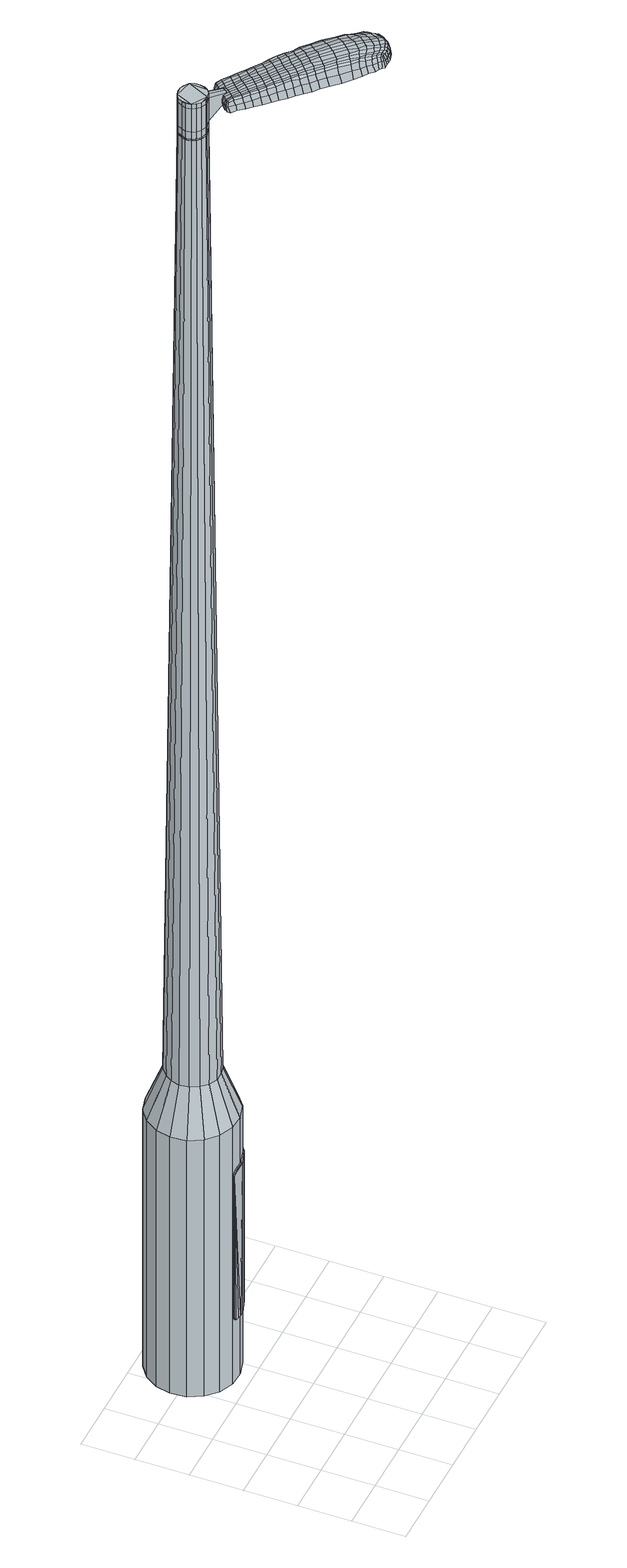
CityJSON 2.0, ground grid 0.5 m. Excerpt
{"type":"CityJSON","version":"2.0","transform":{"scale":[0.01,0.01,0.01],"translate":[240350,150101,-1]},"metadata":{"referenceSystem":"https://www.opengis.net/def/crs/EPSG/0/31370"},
"CityObjects":{
"object1":{"type":"GenericCityObject","attributes":{"cluster":935,"mean_distance_to_centroid":0.157,"new_centroid_x":240350.8,"new_centroid_y":150103.04,"mean_distance_to_camera":6.78,"H1":9.38,"H2":0.392,"Z_final":116.23,"cluster2":-1,"proj_x":240346.37,"proj_y":150107.65,"id_line":64297,"bearing_l":226.17,"distance":6.4,"orientation":"left","G_obj":316.17},"geometry":[{"type":"MultiSurface","lod":"2","boundaries":[[[0,1,2,3]],[[1,4,5,2]],[[4,6,7,5]],[[6,8,9,7]],[[8,10,11,9]],[[10,12,13,11]],[[12,14,15,13]],[[14,16,17,15]],[[16,18,19,17]],[[18,20,21,19]],[[20,22,23,21]],[[22,24,25,23]],[[24,26,27,25]],[[26,28,29,27]],[[28,30,31,29]],[[30,32,33,31]],[[32,34,35,33]],[[34,0,3,35]],[[36,37,38,39]],[[38,40,41,42]],[[41,43,42]],[[42,44,45,46]],[[45,47,46]],[[46,48,49,50]],[[49,51,50]],[[42,46,50,38]],[[50,52,39,38]],[[53,36,39]],[[2,5,7,35]],[[7,9,11,15]],[[11,13,15]],[[15,17,19,23]],[[19,21,23]],[[23,25,27,31]],[[27,29,31]],[[15,23,31,7]],[[31,33,35,7]],[[3,2,35]],[[1,0,54,55]],[[0,34,56,54]],[[34,32,57,56]],[[32,30,58,57]],[[30,28,59,58]],[[28,26,60,59]],[[26,24,61,60]],[[24,22,62,61]],[[22,20,63,62]],[[20,18,64,63]],[[18,16,65,64]],[[16,14,66,65]],[[14,12,67,66]],[[12,10,68,67]],[[10,8,69,68]],[[8,6,70,69]],[[6,4,71,70]],[[4,1,55,71]],[[55,54,72,73]],[[54,56,74,72]],[[56,57,75,74]],[[57,58,76,75]],[[58,59,77,76]],[[59,60,78,77]],[[60,61,79,78]],[[61,62,80,79]],[[62,63,81,80]],[[63,64,82,81]],[[64,65,83,82]],[[65,66,84,83]],[[66,67,85,84]],[[67,68,86,85]],[[68,69,87,86]],[[69,70,88,87]],[[70,71,89,88]],[[71,55,73,89]],[[90,91,92,73]],[[93,94,91,90]],[[75,95,94,93]],[[96,97,95,75]],[[98,99,97,96]],[[78,100,99,98]],[[101,102,100,78]],[[80,103,102,101]],[[104,105,103,80]],[[106,107,105,104]],[[83,108,107,106]],[[109,110,108,83]],[[111,112,110,109]],[[86,113,112,111]],[[114,115,113,86]],[[88,116,115,114]],[[89,117,116,88]],[[73,92,117,89]],[[118,119,120,121]],[[122,118,121,123]],[[124,122,123,125]],[[126,124,125,127]],[[128,126,127,129]],[[130,128,129,131]],[[132,130,131,133]],[[134,132,133,135]],[[136,134,135,137]],[[138,136,137,139]],[[140,138,139,141]],[[142,140,141,143]],[[144,142,143,145]],[[146,144,145,147]],[[148,146,147,149]],[[150,148,149,151]],[[72,90,73]],[[72,74,93,90]],[[74,75,93]],[[76,96,75]],[[76,77,98,96]],[[77,78,98]],[[79,101,78]],[[79,80,101]],[[81,104,80]],[[81,82,106,104]],[[82,83,106]],[[84,109,83]],[[84,85,111,109]],[[85,86,111]],[[87,114,86]],[[87,88,114]],[[152,92,91]],[[153,115,116]],[[153,113,115]],[[154,112,113]],[[154,155,110,112]],[[155,108,110]],[[156,107,108]],[[156,157,105,107]],[[157,103,105]],[[158,102,103]],[[158,100,102]],[[159,99,100]],[[159,160,97,99]],[[160,95,97]],[[161,94,95]],[[161,152,91,94]],[[39,52,150,162]],[[92,152,163,151]],[[53,39,162,119]],[[152,161,120,163]],[[36,53,119,118]],[[161,95,121,120]],[[37,36,118,122]],[[95,160,123,121]],[[38,37,122,124]],[[160,159,125,123]],[[40,38,124,126]],[[159,100,127,125]],[[41,40,126,128]],[[100,158,129,127]],[[43,41,128,130]],[[158,103,131,129]],[[42,43,130,132]],[[103,157,133,131]],[[44,42,132,134]],[[157,156,135,133]],[[45,44,134,136]],[[156,108,137,135]],[[47,45,136,138]],[[108,155,139,137]],[[46,47,138,140]],[[155,154,141,139]],[[48,46,140,142]],[[154,113,143,141]],[[49,48,142,144]],[[113,153,145,143]],[[51,49,144,146]],[[153,116,147,145]],[[50,51,146,148]],[[116,117,149,147]],[[52,50,148,150]],[[117,92,151,149]],[[150,151,164,165]],[[151,163,166,164]],[[163,120,167,166]],[[120,119,168,167]],[[119,162,169,168]],[[162,150,165,169]],[[170,171,172,173]],[[174,170,173,175]],[[170,174,176,177]],[[171,170,177,178]],[[179,180,181,182]],[[183,179,182,184]],[[179,183,185,186]],[[180,179,186,187]],[[188,189,190,191]],[[192,188,191,193]],[[188,192,194,195]],[[189,188,195,196]],[[197,198,199,200]],[[201,197,200,202]],[[197,201,203,204]],[[198,197,204,205]],[[206,207,208,209]],[[210,206,209,211]],[[206,210,212,213]],[[207,206,213,214]],[[215,216,217,218]],[[219,215,218,220]],[[215,219,221,222]],[[216,215,222,223]],[[224,225,226,227]],[[216,224,227,217]],[[224,216,223,228]],[[225,224,228,229]],[[230,231,232,233]],[[225,230,233,226]],[[230,225,229,234]],[[231,230,234,235]],[[236,174,175,237]],[[231,236,237,232]],[[236,231,235,238]],[[174,236,238,176]],[[239,240,241,242]],[[243,239,242,244]],[[239,243,245,246]],[[240,239,246,247]],[[248,249,250,251]],[[240,248,251,241]],[[248,240,247,252]],[[249,248,252,253]],[[254,255,256,257]],[[249,254,257,250]],[[254,249,253,258]],[[255,254,258,259]],[[260,261,262,263]],[[255,260,263,256]],[[260,255,259,264]],[[261,260,264,265]],[[266,171,178,267]],[[261,266,267,262]],[[266,261,265,268]],[[171,266,268,172]],[[269,270,271,272]],[[273,269,272,274]],[[269,273,275,276]],[[270,269,276,277]],[[278,279,280,281]],[[270,278,281,271]],[[278,270,277,282]],[[279,278,282,283]],[[284,285,286,287]],[[279,284,287,280]],[[284,279,283,288]],[[285,284,288,289]],[[290,183,184,291]],[[285,290,291,286]],[[290,285,289,292]],[[183,290,292,185]],[[293,294,295,296]],[[297,293,296,298]],[[293,297,299,300]],[[294,293,300,301]],[[302,303,304,305]],[[294,302,305,295]],[[302,294,301,306]],[[303,302,306,307]],[[308,309,310,311]],[[303,308,311,304]],[[308,303,307,312]],[[309,308,312,313]],[[314,315,316,317]],[[309,314,317,310]],[[314,309,313,318]],[[315,314,318,319]],[[320,180,187,321]],[[315,320,321,316]],[[320,315,319,322]],[[180,320,322,181]],[[323,209,208,324]],[[325,323,324,326]],[[323,325,327,328]],[[209,323,328,211]],[[329,325,326,330]],[[331,329,330,332]],[[329,331,333,334]],[[325,329,334,327]],[[335,331,332,336]],[[337,335,336,338]],[[335,337,339,340]],[[331,335,340,333]],[[341,337,338,342]],[[343,341,342,344]],[[341,343,345,346]],[[337,341,346,339]],[[347,343,344,348]],[[198,347,348,199]],[[347,198,205,349]],[[343,347,349,345]],[[350,351,196,195]],[[352,350,195,194]],[[350,352,353,354]],[[351,350,354,355]],[[356,357,355,354]],[[358,356,354,353]],[[356,358,359,360]],[[357,356,360,361]],[[362,363,361,360]],[[364,362,360,359]],[[362,364,365,366]],[[363,362,366,367]],[[368,369,367,366]],[[370,368,366,365]],[[368,370,203,201]],[[369,368,201,202]],[[371,372,373,374]],[[273,371,374,275]],[[371,273,274,375]],[[372,371,375,376]],[[377,192,193,378]],[[372,377,378,373]],[[377,372,376,379]],[[192,377,379,194]],[[380,381,382,383]],[[219,380,383,221]],[[380,219,220,384]],[[381,380,384,385]],[[386,387,388,389]],[[381,386,389,382]],[[386,381,385,390]],[[387,386,390,391]],[[392,189,196,393]],[[387,392,393,388]],[[392,387,391,394]],[[189,392,394,190]],[[395,396,397,398]],[[177,395,398,178]],[[395,177,176,399]],[[396,395,399,400]],[[401,402,403,404]],[[396,401,404,397]],[[401,396,400,405]],[[402,401,405,406]],[[407,200,199,408]],[[402,407,408,403]],[[407,402,406,409]],[[200,407,409,202]],[[410,411,412,413]],[[182,410,413,184]],[[410,182,181,414]],[[411,410,414,415]],[[416,204,203,417]],[[411,416,417,412]],[[416,411,415,418]],[[204,416,418,205]],[[419,420,421,422]],[[297,419,422,299]],[[419,297,298,423]],[[420,419,423,424]],[[425,210,211,426]],[[420,425,426,421]],[[425,420,424,427]],[[210,425,427,212]],[[428,429,430,431]],[[243,428,431,245]],[[428,243,244,432]],[[429,428,432,433]],[[434,435,436,437]],[[429,434,437,430]],[[434,429,433,438]],[[435,434,438,439]],[[440,207,214,441]],[[435,440,441,436]],[[440,435,439,442]],[[207,440,442,208]],[[443,444,433,432]],[[242,443,432,244]],[[443,242,241,445]],[[444,443,445,446]],[[447,448,439,438]],[[444,447,438,433]],[[447,444,446,449]],[[448,447,449,450]],[[451,324,208,442]],[[448,451,442,439]],[[451,448,450,452]],[[324,451,452,326]],[[453,454,455,456]],[[300,453,456,301]],[[453,300,299,422]],[[454,453,422,421]],[[457,328,327,458]],[[454,457,458,455]],[[457,454,421,426]],[[328,457,426,211]],[[459,460,446,445]],[[251,459,445,241]],[[459,251,250,461]],[[460,459,461,462]],[[463,464,450,449]],[[460,463,449,446]],[[463,460,462,465]],[[464,463,465,466]],[[467,330,326,452]],[[464,467,452,450]],[[467,464,466,468]],[[330,467,468,332]],[[469,470,471,472]],[[306,469,472,307]],[[469,306,301,456]],[[470,469,456,455]],[[473,334,333,474]],[[470,473,474,471]],[[473,470,455,458]],[[334,473,458,327]],[[475,476,462,461]],[[257,475,461,250]],[[475,257,256,477]],[[476,475,477,478]],[[479,480,466,465]],[[476,479,465,462]],[[479,476,478,481]],[[480,479,481,482]],[[483,336,332,468]],[[480,483,468,466]],[[483,480,482,484]],[[336,483,484,338]],[[485,486,487,488]],[[312,485,488,313]],[[485,312,307,472]],[[486,485,472,471]],[[489,340,339,490]],[[486,489,490,487]],[[489,486,471,474]],[[340,489,474,333]],[[491,492,478,477]],[[263,491,477,256]],[[491,263,262,493]],[[492,491,493,494]],[[495,496,482,481]],[[492,495,481,478]],[[495,492,494,497]],[[496,495,497,498]],[[499,342,338,484]],[[496,499,484,482]],[[499,496,498,500]],[[342,499,500,344]],[[501,502,503,504]],[[318,501,504,319]],[[501,318,313,488]],[[502,501,488,487]],[[505,346,345,506]],[[502,505,506,503]],[[505,502,487,490]],[[346,505,490,339]],[[507,508,494,493]],[[267,507,493,262]],[[507,267,178,398]],[[508,507,398,397]],[[509,510,498,497]],[[508,509,497,494]],[[509,508,397,404]],[[510,509,404,403]],[[511,348,344,500]],[[510,511,500,498]],[[511,510,403,408]],[[348,511,408,199]],[[512,513,415,414]],[[322,512,414,181]],[[512,322,319,504]],[[513,512,504,503]],[[514,349,205,418]],[[513,514,418,415]],[[514,513,503,506]],[[349,514,506,345]],[[515,516,376,375]],[[272,515,375,274]],[[515,272,271,517]],[[516,515,517,518]],[[519,352,194,379]],[[516,519,379,376]],[[519,516,518,520]],[[352,519,520,353]],[[521,522,523,524]],[[222,521,524,223]],[[521,222,221,383]],[[522,521,383,382]],[[525,526,527,528]],[[522,525,528,523]],[[525,522,382,389]],[[526,525,389,388]],[[529,351,355,530]],[[526,529,530,527]],[[529,526,388,393]],[[351,529,393,196]],[[531,532,518,517]],[[281,531,517,271]],[[531,281,280,533]],[[532,531,533,534]],[[535,358,353,520]],[[532,535,520,518]],[[535,532,534,536]],[[358,535,536,359]],[[537,538,539,540]],[[228,537,540,229]],[[537,228,223,524]],[[538,537,524,523]],[[541,542,543,544]],[[538,541,544,539]],[[541,538,523,528]],[[542,541,528,527]],[[545,357,361,546]],[[542,545,546,543]],[[545,542,527,530]],[[357,545,530,355]],[[547,548,534,533]],[[287,547,533,280]],[[547,287,286,549]],[[548,547,549,550]],[[551,364,359,536]],[[548,551,536,534]],[[551,548,550,552]],[[364,551,552,365]],[[553,554,555,556]],[[234,553,556,235]],[[553,234,229,540]],[[554,553,540,539]],[[557,558,559,560]],[[554,557,560,555]],[[557,554,539,544]],[[558,557,544,543]],[[561,363,367,562]],[[558,561,562,559]],[[561,558,543,546]],[[363,561,546,361]],[[563,564,550,549]],[[291,563,549,286]],[[563,291,184,413]],[[564,563,413,412]],[[565,370,365,552]],[[564,565,552,550]],[[565,564,412,417]],[[370,565,417,203]],[[566,567,400,399]],[[238,566,399,176]],[[566,238,235,556]],[[567,566,556,555]],[[568,569,406,405]],[[567,568,405,400]],[[568,567,555,560]],[[569,568,560,559]],[[570,369,202,409]],[[569,570,409,406]],[[570,569,559,562]],[[369,570,562,367]],[[571,572,573,574]],[[574,573,575,576]],[[577,575,573,578]],[[578,573,572,579]],[[580,581,582,583]],[[583,582,584,585]],[[586,584,582,587]],[[587,582,581,588]],[[589,590,591,592]],[[592,591,593,594]],[[595,593,591,596]],[[596,591,590,597]],[[598,599,600,601]],[[601,600,602,603]],[[604,602,600,605]],[[605,600,599,606]],[[607,608,609,610]],[[610,609,611,612]],[[613,611,609,614]],[[614,609,608,615]],[[616,617,618,619]],[[619,618,620,621]],[[622,620,618,623]],[[623,618,617,624]],[[625,626,627,628]],[[628,627,617,616]],[[624,617,627,629]],[[629,627,626,630]],[[631,632,633,634]],[[634,633,626,625]],[[630,626,633,635]],[[635,633,632,636]],[[576,575,637,638]],[[638,637,632,631]],[[636,632,637,639]],[[639,637,575,577]],[[640,641,642,643]],[[643,642,644,645]],[[646,644,642,647]],[[647,642,641,648]],[[649,650,651,652]],[[652,651,641,640]],[[648,641,651,653]],[[653,651,650,654]],[[655,656,657,658]],[[658,657,650,649]],[[654,650,657,659]],[[659,657,656,660]],[[661,662,663,664]],[[664,663,656,655]],[[660,656,663,665]],[[665,663,662,666]],[[579,572,667,668]],[[668,667,662,661]],[[666,662,667,669]],[[669,667,572,571]],[[670,671,672,673]],[[673,672,674,675]],[[676,674,672,677]],[[677,672,671,678]],[[679,680,681,682]],[[682,681,671,670]],[[678,671,681,683]],[[683,681,680,684]],[[685,686,687,688]],[[688,687,680,679]],[[684,680,687,689]],[[689,687,686,690]],[[585,584,691,692]],[[692,691,686,685]],[[690,686,691,693]],[[693,691,584,586]],[[694,695,696,697]],[[697,696,698,699]],[[700,698,696,701]],[[701,696,695,702]],[[703,704,705,706]],[[706,705,695,694]],[[702,695,705,707]],[[707,705,704,708]],[[709,710,711,712]],[[712,711,704,703]],[[708,704,711,713]],[[713,711,710,714]],[[715,716,717,718]],[[718,717,710,709]],[[714,710,717,719]],[[719,717,716,720]],[[588,581,721,722]],[[722,721,716,715]],[[720,716,721,723]],[[723,721,581,580]],[[607,610,724,725]],[[725,724,726,727]],[[728,726,724,729]],[[729,724,610,612]],[[727,726,730,731]],[[731,730,732,733]],[[734,732,730,735]],[[735,730,726,728]],[[733,732,736,737]],[[737,736,738,739]],[[740,738,736,741]],[[741,736,732,734]],[[739,738,742,743]],[[743,742,744,745]],[[746,744,742,747]],[[747,742,738,740]],[[745,744,748,749]],[[749,748,599,598]],[[606,599,748,750]],[[750,748,744,746]],[[597,751,752,596]],[[596,752,753,595]],[[754,753,752,755]],[[755,752,751,756]],[[756,757,758,755]],[[755,758,759,754]],[[760,759,758,761]],[[761,758,757,762]],[[762,763,764,761]],[[761,764,765,760]],[[766,765,764,767]],[[767,764,763,768]],[[768,769,770,767]],[[767,770,771,766]],[[604,771,770,602]],[[602,770,769,603]],[[772,773,774,775]],[[775,774,674,676]],[[675,674,774,776]],[[776,774,773,777]],[[594,593,778,779]],[[779,778,773,772]],[[777,773,778,780]],[[780,778,593,595]],[[781,782,783,784]],[[784,783,620,622]],[[621,620,783,785]],[[785,783,782,786]],[[787,788,789,790]],[[790,789,782,781]],[[786,782,789,791]],[[791,789,788,792]],[[597,590,793,794]],[[794,793,788,787]],[[792,788,793,795]],[[795,793,590,589]],[[796,797,798,799]],[[799,798,578,579]],[[577,578,798,800]],[[800,798,797,801]],[[802,803,804,805]],[[805,804,797,796]],[[801,797,804,806]],[[806,804,803,807]],[[598,601,808,809]],[[809,808,803,802]],[[807,803,808,810]],[[810,808,601,603]],[[811,812,813,814]],[[814,813,583,585]],[[580,583,813,815]],[[815,813,812,816]],[[604,605,817,818]],[[818,817,812,811]],[[816,812,817,819]],[[819,817,605,606]],[[820,821,822,823]],[[823,822,698,700]],[[699,698,822,824]],[[824,822,821,825]],[[612,611,826,827]],[[827,826,821,820]],[[825,821,826,828]],[[828,826,611,613]],[[829,830,644,646]],[[645,644,830,831]],[[832,833,834,835]],[[835,834,830,829]],[[831,830,834,836]],[[836,834,833,837]],[[615,608,838,839]],[[839,838,833,832]],[[837,833,838,840]],[[840,838,608,607]],[[841,842,831]],[[831,842,643,645]],[[640,643,842,843]],[[842,841,843]],[[837,844,845,836]],[[836,845,841,831]],[[843,841,845,846]],[[846,845,844,847]],[[607,725,848,840]],[[840,848,844,837]],[[847,844,848,849]],[[849,848,725,727]],[[850,851,852,853]],[[853,852,701,702]],[[700,701,852,823]],[[823,852,851,820]],[[728,729,854,855]],[[855,854,851,850]],[[820,851,854,827]],[[827,854,729,612]],[[856,857,843]],[[843,857,652,640]],[[649,652,857,858]],[[858,857,856,859]],[[847,860,861,846]],[[846,861,856,843]],[[859,856,861,862]],[[862,861,860,863]],[[727,731,864,849]],[[849,864,860,847]],[[863,860,864,865]],[[865,864,731,733]],[[866,867,868,869]],[[869,868,707,708]],[[702,707,868,853]],[[853,868,867,850]],[[734,735,870,871]],[[871,870,867,866]],[[850,867,870,855]],[[855,870,735,728]],[[859,872,873,858]],[[858,873,658,649]],[[655,658,873,874]],[[874,873,872,875]],[[863,876,877,862]],[[862,877,872,859]],[[875,872,877,878]],[[878,877,876,879]],[[733,737,880,865]],[[865,880,876,863]],[[879,876,880,881]],[[881,880,737,739]],[[882,883,884,885]],[[885,884,713,714]],[[708,713,884,869]],[[869,884,883,866]],[[740,741,886,887]],[[887,886,883,882]],[[866,883,886,871]],[[871,886,741,734]],[[875,888,889,874]],[[874,889,664,655]],[[661,664,889,890]],[[889,888,890]],[[879,891,892,878]],[[878,892,888,875]],[[890,888,892,893]],[[893,892,891,894]],[[739,743,895,881]],[[881,895,891,879]],[[894,891,895,896]],[[896,895,743,745]],[[897,898,899,900]],[[900,899,719,720]],[[714,719,899,885]],[[885,899,898,882]],[[746,747,901,902]],[[902,901,898,897]],[[882,898,901,887]],[[887,901,747,740]],[[903,904,890]],[[890,904,668,661]],[[579,668,904,799]],[[799,904,903,796]],[[894,905,906,893]],[[893,906,903,890]],[[796,903,906,805]],[[805,906,905,802]],[[745,749,907,896]],[[896,907,905,894]],[[802,905,907,809]],[[809,907,749,598]],[[816,908,909,815]],[[815,909,723,580]],[[720,723,909,900]],[[900,909,908,897]],[[606,750,910,819]],[[819,910,908,816]],[[897,908,910,902]],[[902,910,750,746]],[[777,911,912,776]],[[776,912,673,675]],[[670,673,912,913]],[[913,912,911,914]],[[595,753,915,780]],[[780,915,911,777]],[[914,911,915,916]],[[916,915,753,754]],[[917,918,919,920]],[[920,919,623,624]],[[622,623,919,784]],[[784,919,918,781]],[[921,922,923,924]],[[924,923,918,917]],[[781,918,923,790]],[[790,923,922,787]],[[756,751,925,926]],[[926,925,922,921]],[[787,922,925,794]],[[794,925,751,597]],[[914,927,928,913]],[[913,928,682,670]],[[679,682,928,929]],[[929,928,927,930]],[[754,759,931,916]],[[916,931,927,914]],[[930,927,931,932]],[[932,931,759,760]],[[933,934,935,936]],[[936,935,629,630]],[[624,629,935,920]],[[920,935,934,917]],[[937,938,939,940]],[[940,939,934,933]],[[917,934,939,924]],[[924,939,938,921]],[[762,757,941,942]],[[942,941,938,937]],[[921,938,941,926]],[[926,941,757,756]],[[930,943,944,929]],[[929,944,688,679]],[[685,688,944,945]],[[945,944,943,946]],[[760,765,947,932]],[[932,947,943,930]],[[946,943,947,948]],[[948,947,765,766]],[[949,950,951,952]],[[952,951,635,636]],[[630,635,951,936]],[[936,951,950,933]],[[953,954,955,956]],[[956,955,950,949]],[[933,950,955,940]],[[940,955,954,937]],[[768,763,957,958]],[[958,957,954,953]],[[937,954,957,942]],[[942,957,763,762]],[[946,959,960,945]],[[945,960,692,685]],[[585,692,960,814]],[[814,960,959,811]],[[766,771,961,948]],[[948,961,959,946]],[[811,959,961,818]],[[818,961,771,604]],[[801,962,963,800]],[[800,963,639,577]],[[636,639,963,952]],[[952,963,962,949]],[[807,964,965,806]],[[806,965,962,801]],[[949,962,965,956]],[[956,965,964,953]],[[603,769,966,810]],[[810,966,964,807]],[[953,964,966,958]],[[958,966,769,768]],[[571,574,173,172]],[[574,576,175,173]],[[586,587,186,185]],[[587,588,187,186]],[[589,592,191,190]],[[592,594,193,191]],[[613,614,213,212]],[[614,615,214,213]],[[616,619,218,217]],[[619,621,220,218]],[[625,628,227,226]],[[628,616,217,227]],[[631,634,233,232]],[[634,625,226,233]],[[576,638,237,175]],[[638,631,232,237]],[[646,647,246,245]],[[647,648,247,246]],[[648,653,252,247]],[[653,654,253,252]],[[654,659,258,253]],[[659,660,259,258]],[[660,665,264,259]],[[665,666,265,264]],[[666,669,268,265]],[[669,571,172,268]],[[676,677,276,275]],[[677,678,277,276]],[[678,683,282,277]],[[683,684,283,282]],[[684,689,288,283]],[[689,690,289,288]],[[690,693,292,289]],[[693,586,185,292]],[[694,697,296,295]],[[697,699,298,296]],[[703,706,305,304]],[[706,694,295,305]],[[709,712,311,310]],[[712,703,304,311]],[[715,718,317,316]],[[718,709,310,317]],[[588,722,321,187]],[[722,715,316,321]],[[772,775,374,373]],[[775,676,275,374]],[[594,779,378,193]],[[779,772,373,378]],[[621,785,384,220]],[[785,786,385,384]],[[786,791,390,385]],[[791,792,391,390]],[[792,795,394,391]],[[795,589,190,394]],[[699,824,423,298]],[[824,825,424,423]],[[825,828,427,424]],[[828,613,212,427]],[[829,431,430]],[[829,646,245,431]],[[832,835,437,436]],[[835,829,430,437]],[[615,839,441,214]],[[839,832,436,441]],[[967,968,969,970]],[[971,972,970,969]],[[973,974,975,976]],[[977,978,979,980]],[[968,981,982,969]],[[983,971,969,982]],[[984,973,976,985]],[[986,987,978,977]],[[981,988,989,982]],[[989,990,983,982]],[[991,984,985,992]],[[993,987,986,994]],[[988,995,996,989]],[[996,997,990,989]],[[998,991,992,999]],[[1000,993,994,1001]],[[1002,1003,1004,1005]],[[1006,1007,1003,1002]],[[1006,1008,1009,1007]],[[1008,1010,1011,1009]],[[1012,1013,1014,1015]],[[1016,1017,1013,1012]],[[1018,1019,1017,1016]],[[1020,1021,1019,1018]],[[1015,1004,1003,1012]],[[1012,1003,1007,1016]],[[1007,1009,1018,1016]],[[1009,1011,1020,1018]],[[976,975,972,971]],[[985,976,971,983]],[[990,992,985,983]],[[997,999,992,990]],[[977,980,974,973]],[[986,977,973,984]],[[994,986,984,991]],[[1001,994,991,998]],[[978,1002,1005,979]],[[987,1006,1002,978]],[[1008,1006,987,993]],[[1010,1008,993,1000]],[[1022,1023,1024,1025]],[[1024,1026,1027,1028]],[[1024,1028,1029,1030]],[[1024,1030,1025]],[[1031,1022,1025,1032]],[[1033,1032,1025,1034]],[[1035,1034,1025]],[[1036,1024,1023,1037]],[[1038,1036,1037,1039]],[[1040,1038,1039,1041]],[[1042,1040,1041,1043]],[[1044,1042,1043,1045]],[[1045,1046,1047,1048]],[[1045,1048,1049,1050]],[[1045,1050,1051,1052]],[[1051,1053,1054,1055]],[[1051,1055,1056,1057]],[[1051,1057,1052]],[[1045,1052,1044]],[[1058,1059,1023,1022]],[[1060,1061,1026,1024]],[[1062,1063,1035,1025]],[[1059,1064,1037,1023]],[[1065,1060,1024,1036]],[[1064,1066,1039,1037]],[[1067,1065,1036,1038]],[[1066,1068,1041,1039]],[[1069,1067,1038,1040]],[[1068,1070,1043,1041]],[[1071,1069,1040,1042]],[[1070,1072,1045,1043]],[[1073,1071,1042,1044]],[[1072,1074,1046,1045]],[[1075,1076,1053,1051]],[[1077,1073,1044,1052]],[[1047,1046,1074,1078]],[[1048,1047,1078,1079]],[[1049,1048,1079,1080]],[[1050,1049,1080,1081]],[[1051,1050,1081,1075]],[[1082,1058,1022,1031]],[[1083,1082,1031,1032]],[[1084,1083,1032,1033]],[[1085,1084,1033,1034]],[[1063,1085,1034,1035]],[[1027,1026,1061,1086]],[[1054,1053,1076,1087]],[[1028,1027,1086,1088]],[[1029,1028,1088,1089]],[[1030,1029,1089,1090]],[[1025,1030,1090,1062]],[[1055,1054,1087,1091]],[[1056,1055,1091,1092]],[[1057,1056,1092,1093]],[[1052,1057,1093,1077]]]}]}
},
"vertices":[
[113,175,384],[102,166,384],[102,166,96],[113,175,96],[87,162,384],[87,162,96],[73,163,384],[73,163,96],[59,169,384],[59,169,96],[49,179,384],[49,179,96],[42,192,384],[42,192,96],[41,207,384],[41,207,96],[44,221,384],[44,221,96],[52,233,384],[52,233,96],[64,242,384],[64,242,96],[78,246,384],[78,246,96],[93,245,384],[93,245,96],[106,239,384],[106,239,96],[117,229,384],[117,229,96],[124,216,384],[124,216,96],[125,201,384],[125,201,96],[122,187,384],[122,187,96],[96,203,1524],[96,208,1524],[94,212,1524],[93,195,1524],[90,215,1524],[86,217,1524],[77,216,1524],[81,217,1524],[73,213,1524],[71,209,1524],[70,200,1524],[69,205,1524],[72,196,1524],[75,193,1524],[84,191,1524],[80,191,1524],[89,192,1524],[95,198,1524],[101,186,429],[94,181,429],[106,194,429],[108,202,429],[107,211,429],[103,219,429],[97,225,429],[89,228,429],[80,229,429],[72,227,429],[65,221,429],[60,214,429],[58,206,429],[59,197,429],[63,189,429],[69,183,429],[77,179,429],[86,179,429],[93,195,1483],[89,192,1483],[95,198,1483],[96,203,1483],[96,208,1483],[94,212,1483],[90,215,1483],[86,217,1483],[81,217,1483],[77,216,1483],[73,213,1483],[71,209,1483],[69,205,1483],[70,200,1483],[72,196,1483],[75,193,1483],[80,191,1483],[84,191,1483],[92,195,1483],[92,195,1485],[89,192,1485],[95,199,1483],[95,199,1485],[96,203,1485],[95,207,1483],[95,207,1485],[93,211,1483],[93,211,1485],[90,215,1485],[86,216,1483],[86,216,1485],[81,217,1485],[77,215,1483],[77,215,1485],[74,213,1483],[74,213,1485],[71,209,1485],[70,205,1483],[70,205,1485],[71,200,1483],[71,200,1485],[72,196,1485],[76,193,1483],[76,193,1485],[80,191,1485],[84,191,1485],[96,203,1519],[95,198,1519],[95,198,1493],[96,203,1493],[96,208,1519],[96,208,1493],[94,212,1519],[94,212,1493],[90,215,1519],[90,215,1493],[86,217,1519],[86,217,1493],[81,217,1519],[81,217,1493],[77,216,1519],[77,216,1493],[73,213,1519],[73,213,1493],[71,209,1519],[71,209,1493],[69,205,1519],[69,205,1493],[70,200,1519],[70,200,1493],[72,196,1519],[72,196,1493],[75,193,1519],[75,193,1493],[80,191,1519],[80,191,1493],[84,191,1519],[84,191,1493],[89,192,1519],[89,192,1493],[93,195,1485],[75,193,1485],[70,200,1485],[69,205,1485],[73,213,1485],[77,216,1485],[86,217,1485],[94,212,1485],[96,208,1485],[95,198,1485],[93,195,1519],[93,195,1493],[104,179,1513],[104,179,1518],[106,182,1513],[108,184,1513],[108,184,1518],[106,182,1518],[146,116,1519],[141,121,1518],[141,119,1509],[146,114,1510],[152,110,1519],[152,108,1510],[152,112,1526],[146,118,1525],[141,123,1525],[173,144,1519],[167,149,1518],[166,148,1525],[171,143,1525],[179,138,1519],[177,138,1526],[181,138,1510],[175,144,1510],[169,149,1509],[214,80,1519],[211,78,1519],[212,77,1513],[214,80,1513],[216,84,1519],[216,84,1513],[214,85,1524],[212,82,1524],[210,79,1524],[160,132,1530],[155,137,1529],[153,134,1529],[158,129,1530],[167,125,1531],[164,123,1531],[169,128,1530],[163,134,1530],[157,139,1529],[102,187,1512],[100,185,1512],[101,185,1517],[103,187,1517],[104,190,1512],[105,189,1517],[105,189,1506],[102,187,1506],[100,185,1506],[190,76,1519],[187,78,1519],[187,77,1512],[189,75,1512],[192,75,1518],[191,73,1512],[192,76,1522],[190,77,1523],[188,79,1524],[183,81,1519],[179,85,1519],[179,83,1512],[183,79,1512],[184,82,1524],[179,86,1525],[174,89,1519],[169,94,1519],[168,92,1511],[174,87,1511],[175,90,1526],[169,95,1526],[160,102,1519],[160,100,1510],[161,104,1526],[96,170,1513],[101,165,1513],[101,166,1518],[96,172,1517],[92,175,1512],[93,175,1516],[92,173,1506],[96,169,1507],[101,163,1507],[106,159,1514],[111,154,1515],[111,155,1520],[106,161,1519],[106,158,1507],[111,152,1507],[116,148,1515],[121,143,1516],[121,144,1522],[116,150,1521],[116,146,1508],[121,141,1508],[126,137,1517],[131,132,1517],[132,134,1524],[127,139,1523],[126,135,1508],[131,130,1509],[136,127,1518],[136,128,1524],[136,125,1509],[215,101,1519],[213,104,1519],[212,103,1524],[214,101,1523],[216,99,1518],[215,99,1522],[218,100,1512],[217,102,1512],[214,104,1512],[210,108,1519],[206,112,1519],[205,111,1525],[208,107,1524],[211,108,1512],[208,112,1512],[202,116,1519],[196,122,1519],[195,122,1526],[200,116,1526],[204,117,1511],[198,122,1511],[188,130,1519],[186,130,1526],[190,130,1510],[117,192,1513],[123,187,1513],[124,187,1507],[118,192,1507],[112,196,1512],[114,196,1506],[112,194,1516],[116,192,1517],[121,187,1518],[128,182,1514],[134,177,1515],[136,178,1507],[130,182,1507],[127,182,1519],[132,177,1520],[140,173,1515],[145,168,1516],[147,168,1508],[141,173,1508],[138,172,1521],[144,167,1522],[151,163,1517],[157,158,1517],[158,158,1509],[153,163,1508],[149,162,1523],[155,158,1524],[162,153,1518],[164,154,1509],[160,153,1524],[106,183,1519],[105,181,1519],[112,178,1520],[110,176,1520],[114,180,1520],[108,185,1519],[117,173,1522],[115,171,1522],[123,167,1523],[121,165,1523],[125,170,1523],[119,175,1521],[128,162,1524],[126,160,1524],[133,157,1525],[131,155,1525],[136,159,1525],[130,165,1524],[139,152,1526],[137,150,1526],[144,147,1527],[142,145,1527],[146,149,1527],[141,154,1526],[149,142,1528],[147,140,1528],[152,144,1528],[210,84,1527],[208,81,1527],[212,87,1526],[209,90,1527],[207,87,1528],[204,84,1528],[202,91,1529],[200,89,1529],[205,95,1528],[200,100,1530],[197,96,1530],[195,94,1530],[192,101,1531],[189,99,1531],[194,105,1530],[188,111,1531],[185,108,1531],[183,105,1531],[176,117,1531],[174,114,1531],[179,119,1531],[217,97,1518],[217,94,1519],[218,94,1513],[218,97,1513],[216,98,1523],[216,95,1523],[217,89,1519],[218,89,1513],[216,90,1524],[194,74,1518],[197,74,1518],[196,75,1523],[194,76,1523],[194,73,1513],[197,73,1513],[200,74,1519],[204,74,1519],[203,76,1524],[200,75,1523],[201,73,1513],[205,74,1513],[208,76,1519],[207,77,1524],[208,75,1513],[147,119,1528],[149,121,1528],[144,126,1528],[142,124,1527],[153,113,1528],[155,114,1529],[151,122,1529],[153,125,1530],[148,130,1529],[146,128,1528],[157,116,1529],[159,118,1530],[155,127,1530],[150,132,1529],[162,121,1531],[170,143,1528],[168,141,1529],[175,135,1529],[176,137,1528],[164,147,1527],[163,145,1528],[166,138,1529],[172,132,1530],[160,143,1528],[110,196,1512],[109,195,1512],[109,193,1517],[111,195,1517],[111,196,1506],[110,195,1506],[106,192,1512],[107,191,1517],[107,192,1506],[92,177,1512],[93,178,1512],[93,177,1506],[92,176,1506],[93,176,1517],[94,178,1517],[94,180,1512],[96,182,1512],[96,181,1506],[94,179,1506],[95,179,1517],[97,181,1517],[98,184,1512],[98,183,1506],[99,183,1517],[97,173,1519],[98,174,1519],[102,167,1520],[103,168,1520],[99,175,1519],[101,177,1519],[105,170,1520],[106,172,1520],[103,179,1519],[108,174,1520],[115,191,1519],[113,190,1519],[119,185,1520],[120,186,1520],[111,187,1519],[116,182,1520],[107,162,1521],[108,163,1521],[112,156,1522],[113,158,1522],[110,165,1521],[112,167,1521],[115,159,1522],[117,161,1523],[113,169,1522],[119,163,1523],[126,181,1521],[124,180,1521],[130,175,1522],[131,176,1522],[122,177,1521],[127,172,1522],[117,151,1523],[118,152,1523],[122,146,1524],[124,147,1524],[120,154,1523],[122,156,1524],[125,149,1525],[127,151,1525],[124,158,1524],[129,153,1525],[137,171,1523],[135,170,1523],[141,165,1524],[142,166,1524],[133,167,1524],[138,162,1525],[127,140,1525],[129,142,1525],[132,135,1526],[134,136,1526],[130,143,1526],[133,146,1526],[136,138,1527],[138,140,1527],[135,148,1526],[140,143,1527],[148,162,1525],[146,160,1525],[152,155,1526],[154,157,1526],[144,157,1526],[149,152,1527],[137,130,1527],[139,131,1527],[141,133,1527],[143,135,1528],[145,137,1528],[159,152,1527],[157,150,1527],[155,147,1528],[214,99,1525],[214,96,1525],[212,102,1526],[212,99,1526],[214,92,1526],[211,95,1527],[192,77,1525],[194,77,1525],[192,79,1526],[189,80,1525],[198,77,1525],[201,78,1526],[198,80,1527],[195,80,1526],[205,79,1526],[201,82,1527],[208,106,1526],[208,103,1527],[204,110,1527],[203,108,1528],[207,99,1528],[202,104,1529],[185,83,1526],[187,83,1527],[183,87,1528],[181,87,1527],[190,83,1527],[194,85,1528],[189,89,1529],[185,88,1528],[197,86,1528],[192,91,1530],[200,115,1528],[199,112,1529],[194,120,1528],[193,118,1529],[197,109,1529],[191,115,1530],[176,91,1528],[178,91,1528],[172,97,1529],[170,96,1528],[181,93,1529],[184,94,1530],[177,100,1530],[174,99,1530],[186,96,1530],[180,103,1531],[185,129,1529],[184,127,1529],[181,123,1530],[162,105,1528],[163,106,1529],[166,107,1530],[168,109,1530],[171,112,1531],[142,121,1509],[143,123,1518],[147,118,1518],[147,116,1509],[153,112,1519],[153,109,1510],[154,113,1525],[148,119,1525],[143,124,1525],[165,147,1525],[166,147,1518],[172,142,1518],[170,142,1525],[178,137,1519],[176,136,1525],[180,137,1510],[174,143,1509],[168,147,1509],[210,79,1513],[210,80,1519],[212,82,1519],[213,81,1513],[214,85,1519],[214,85,1513],[212,86,1524],[211,83,1524],[209,81,1524],[153,134,1528],[155,136,1528],[160,131,1529],[158,129,1529],[167,125,1529],[165,123,1529],[169,128,1529],[163,134,1529],[157,139,1528],[102,183,1516],[101,184,1512],[103,186,1512],[104,185,1516],[105,188,1512],[106,187,1516],[106,188,1506],[104,185,1506],[102,183,1506],[188,78,1512],[188,80,1519],[191,78,1518],[190,76,1512],[192,77,1518],[192,75,1512],[193,78,1522],[191,79,1523],[189,81,1523],[180,84,1512],[180,86,1519],[184,83,1519],[184,81,1512],[185,84,1524],[180,88,1525],[170,93,1511],[170,95,1519],[176,90,1519],[175,88,1511],[176,92,1525],[170,97,1526],[162,103,1519],[162,101,1510],[162,105,1526],[103,167,1518],[102,166,1513],[97,172,1513],[98,173,1517],[94,175,1512],[95,175,1515],[94,174,1506],[97,170,1506],[102,165,1507],[113,156,1520],[112,155,1514],[107,161,1514],[108,162,1519],[107,159,1507],[112,153,1507],[123,146,1522],[123,144,1516],[118,149,1515],[118,151,1521],[117,148,1508],[122,142,1508],[133,135,1523],[133,133,1517],[128,139,1516],[128,140,1522],[127,137,1508],[132,131,1508],[138,128,1517],[138,130,1524],[137,126,1509],[210,102,1523],[211,103,1519],[213,100,1518],[212,100,1523],[214,99,1518],[213,98,1522],[216,99,1512],[215,101,1512],[213,103,1512],[203,110,1525],[204,111,1519],[208,107,1519],[207,106,1524],[210,107,1512],[206,111,1512],[193,120,1526],[195,121,1519],[200,115,1519],[199,115,1525],[202,115,1511],[197,121,1511],[186,129,1519],[185,128,1526],[188,129,1510],[123,186,1507],[121,186,1513],[116,190,1513],[117,191,1506],[112,194,1512],[113,194,1506],[112,193,1515],[115,190,1517],[120,185,1518],[134,176,1507],[133,176,1514],[127,181,1514],[129,181,1507],[126,180,1519],[131,175,1520],[146,166,1508],[144,166,1516],[138,171,1515],[140,171,1508],[137,171,1521],[143,166,1522],[157,157,1508],[155,157,1517],[150,161,1516],[152,162,1508],[148,161,1522],[154,156,1523],[161,152,1517],[163,152,1509],[159,151,1524],[107,182,1518],[105,180,1518],[112,177,1519],[110,175,1519],[114,179,1519],[109,184,1518],[118,172,1520],[116,170,1520],[123,167,1521],[121,165,1521],[125,169,1521],[120,174,1520],[128,162,1523],[126,160,1523],[134,157,1524],[132,155,1524],[136,159,1524],[131,164,1523],[139,152,1525],[137,150,1525],[144,146,1526],[142,144,1526],[147,149,1526],[141,154,1525],[150,141,1527],[148,139,1527],[152,144,1527],[207,82,1526],[209,84,1526],[211,88,1525],[208,90,1526],[206,87,1526],[204,85,1526],[199,89,1528],[202,92,1528],[204,95,1527],[199,100,1528],[197,97,1529],[194,94,1529],[189,99,1530],[192,101,1530],[194,104,1529],[188,111,1530],[185,108,1530],[183,105,1530],[174,114,1530],[176,116,1530],[178,119,1530],[216,94,1513],[215,94,1518],[215,97,1518],[216,97,1512],[214,97,1523],[214,95,1523],[215,90,1519],[216,90,1513],[214,90,1523],[196,77,1523],[197,76,1518],[194,76,1518],[194,78,1523],[194,75,1512],[197,75,1512],[203,78,1523],[204,76,1519],[200,76,1519],[199,77,1523],[200,75,1513],[204,76,1513],[207,78,1519],[206,79,1524],[207,77,1513],[144,126,1527],[149,121,1527],[148,120,1527],[143,125,1526],[154,114,1527],[155,115,1528],[149,130,1528],[154,125,1528],[151,123,1528],[146,128,1527],[158,116,1528],[160,118,1529],[156,127,1529],[151,132,1528],[162,121,1529],[175,134,1528],[168,140,1527],[169,141,1527],[175,136,1527],[164,146,1526],[163,145,1527],[166,137,1528],[172,131,1528],[160,142,1527],[111,192,1516],[110,193,1512],[111,194,1512],[111,193,1516],[112,194,1506],[111,193,1506],[108,191,1512],[108,190,1516],[109,190,1506],[94,175,1506],[94,176,1512],[95,176,1516],[98,179,1506],[98,180,1512],[96,178,1512],[96,177,1506],[97,178,1516],[99,180,1516],[100,182,1512],[100,181,1506],[100,182,1516],[99,173,1518],[98,173,1518],[103,168,1519],[102,177,1518],[100,175,1518],[105,170,1519],[107,172,1519],[104,178,1518],[109,174,1519],[119,184,1519],[114,189,1518],[114,190,1518],[120,185,1519],[112,187,1518],[117,182,1519],[109,163,1520],[108,162,1520],[113,157,1521],[114,157,1521],[112,166,1520],[110,164,1520],[116,159,1521],[117,161,1521],[114,168,1520],[119,163,1521],[130,174,1521],[125,179,1520],[125,180,1520],[131,175,1521],[122,177,1520],[128,172,1521],[119,152,1522],[118,152,1522],[123,146,1523],[124,147,1523],[123,156,1522],[121,154,1522],[126,149,1523],[128,151,1524],[125,158,1523],[130,153,1524],[141,164,1523],[136,169,1522],[136,170,1522],[142,165,1523],[133,167,1522],[139,162,1523],[129,142,1524],[129,141,1524],[134,136,1525],[133,145,1525],[131,143,1524],[136,138,1525],[138,140,1526],[135,147,1525],[140,142,1526],[152,155,1525],[147,159,1524],[148,160,1524],[153,156,1525],[144,157,1524],[150,152,1525],[139,131,1526],[139,130,1526],[143,135,1527],[141,133,1526],[146,137,1527],[157,150,1526],[158,151,1526],[155,147,1526],[213,96,1524],[212,99,1524],[210,101,1525],[210,99,1525],[212,92,1525],[210,95,1525],[192,81,1525],[195,79,1524],[192,79,1524],[190,81,1525],[198,81,1526],[201,79,1525],[198,79,1524],[195,81,1525],[204,80,1525],[201,83,1526],[207,103,1526],[207,105,1526],[203,109,1526],[202,108,1527],[206,99,1526],[201,104,1527],[183,88,1527],[188,84,1526],[186,84,1526],[181,88,1526],[189,90,1528],[194,85,1527],[191,84,1526],[186,89,1527],[197,87,1527],[192,92,1528],[198,112,1527],[198,114,1527],[193,119,1527],[192,118,1528],[196,108,1528],[190,114,1529],[172,98,1528],[178,92,1527],[177,92,1527],[171,97,1527],[178,101,1529],[184,95,1529],[181,93,1528],[175,99,1528],[187,97,1529],[180,103,1530],[183,126,1528],[184,127,1528],[181,123,1529],[164,106,1528],[163,106,1528],[169,110,1529],[166,108,1529],[171,112,1530],[94,174,1508],[98,179,1508],[121,156,1509],[115,150,1509],[136,141,1510],[130,134,1510],[164,113,1512],[158,106,1512],[145,118,1511],[151,125,1511],[177,100,1513],[187,91,1514],[181,85,1514],[171,93,1513],[103,184,1508],[126,162,1509],[142,147,1510],[171,119,1512],[158,132,1511],[184,107,1513],[193,98,1514],[108,189,1508],[132,167,1509],[148,153,1510],[177,126,1512],[164,139,1511],[199,104,1514],[190,114,1513],[112,194,1508],[137,173,1509],[154,159,1510],[183,133,1512],[170,145,1511],[205,110,1514],[196,120,1513],[197,82,1514],[201,80,1514],[197,75,1514],[191,76,1514],[203,88,1514],[206,85,1514],[209,94,1514],[211,90,1514],[215,100,1514],[216,95,1514],[207,79,1515],[211,79,1515],[210,78,1515],[204,75,1515],[210,82,1515],[212,80,1515],[213,85,1515],[213,80,1515],[216,88,1515],[213,81,1515],[123,219,334],[125,215,334],[125,215,165],[119,228,171],[123,219,165],[122,222,165],[121,225,166],[120,227,167],[119,228,169],[122,222,334],[121,225,333],[120,227,332],[119,228,331],[119,228,328],[126,200,165],[126,200,334],[123,186,165],[123,186,334],[114,174,165],[114,174,334],[102,165,165],[102,165,334],[88,160,165],[88,160,334],[84,160,334],[80,161,334],[77,161,333],[75,161,332],[74,161,331],[73,161,328],[84,160,165],[73,161,171],[74,161,169],[75,161,167],[77,161,166],[80,161,165],[121,218,334],[122,214,334],[122,214,165],[121,218,165],[116,227,171],[116,227,328],[124,200,334],[124,200,165],[120,187,334],[120,187,165],[112,176,334],[112,176,165],[101,167,334],[101,167,165],[88,163,334],[88,163,165],[84,163,334],[74,164,328],[74,164,171],[84,163,165],[80,163,334],[77,164,333],[75,164,332],[74,164,331],[119,221,334],[118,223,333],[117,225,332],[117,226,331],[119,221,165],[74,164,169],[118,223,166],[117,225,167],[117,226,169],[75,164,167],[77,164,166],[80,163,165]
]}
